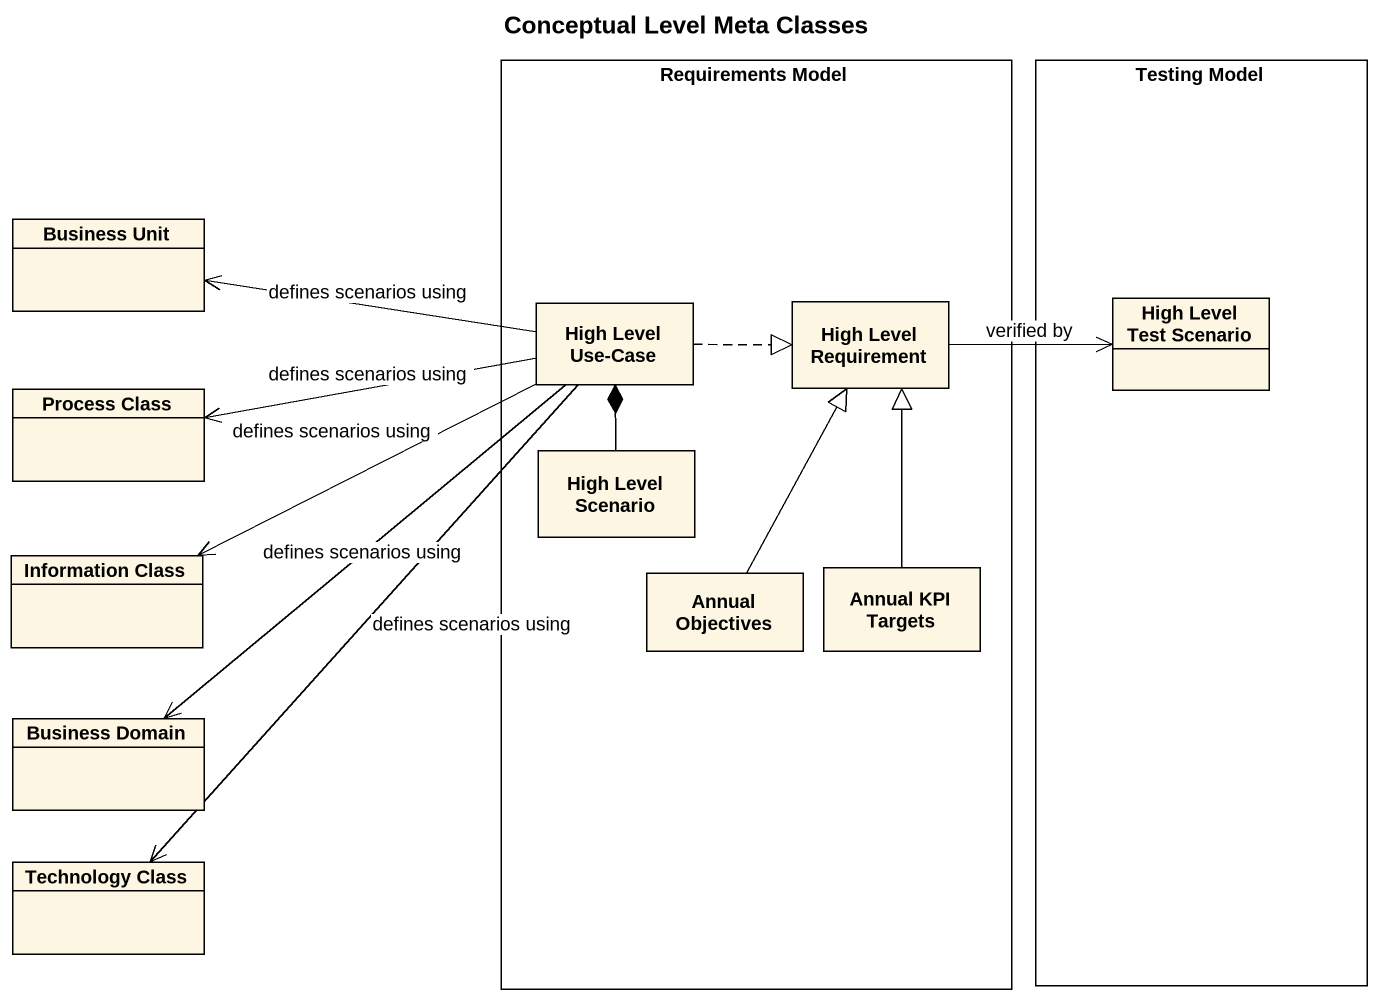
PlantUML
@startuml
title Conceptual Level Meta Classes
hide circle
hide empty members
rectangle "Requirements Model" as Requirements_Model {
  class "High Level Use-Case" as High_Level_Use_Case
  class "High Level Requirement" as High_Level_Requirement
  class "High Level Scenario" as High_Level_Scenario
  class "Annual KPI Targets" as Annual_KPI_Targets
  class "Annual Objectives" as Annual_Objectives
}
rectangle "Testing Model" as Testing_Model {
  class "High Level Test Scenario" as High_Level_Test_Scenario
}
class "Business Unit" as Business_Unit
class "Process Class" as Process_Class
class "Information Class" as Information_Class
class "Business Domain" as Business_Domain
class "Technology Class" as Technology_Class
High_Level_Use_Case -left-> Business_Unit : defines scenarios using
High_Level_Use_Case .right.|> High_Level_Requirement
High_Level_Use_Case -left-> Process_Class : defines scenarios using
High_Level_Use_Case -left-> Information_Class : defines scenarios using
High_Level_Use_Case --> Business_Domain : defines scenarios using
High_Level_Use_Case --> Technology_Class : defines scenarios using
High_Level_Requirement -right-> High_Level_Test_Scenario : verified by
High_Level_Scenario -up-* High_Level_Use_Case
Annual_KPI_Targets -up-|> High_Level_Requirement
Annual_Objectives -up-|> High_Level_Requirement
@enduml
